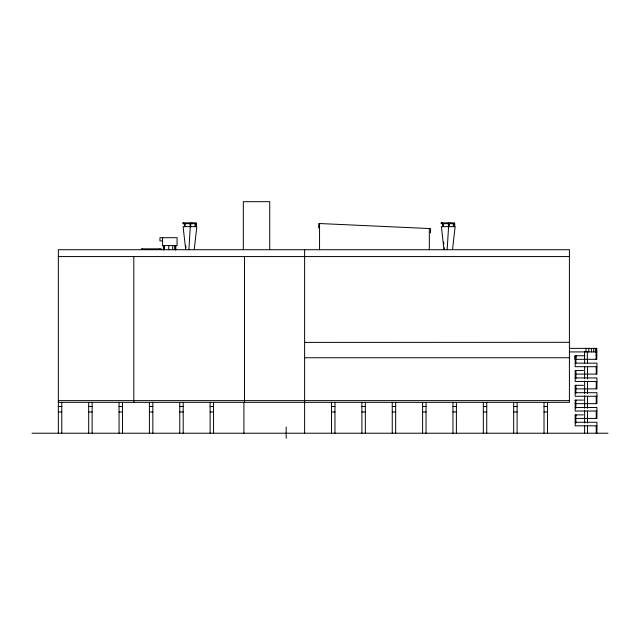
<?xml version="1.0" encoding="UTF-8"?>
<svg xmlns="http://www.w3.org/2000/svg" width="640" height="640" viewBox="0 0 640 640"><rect width="100%" height="100%" fill="white"/><g stroke="black" fill="none" stroke-linecap="round" stroke-linejoin="round"><path stroke-width="0.96" d="M318.608 227.896L318.768 223.496L430.632 228.592L430.432 232.976M188.88 249.712L190.288 226.648M447.168 249.712L448.584 226.648M194.216 249.712L196.84 226.648L183.096 226.648L185.712 249.712M452.512 249.712L455.128 226.648L441.384 226.648L444.008 249.712M182.736 222.88L196.44 222.88M441.032 222.88L454.728 222.88M182.736 223.664L196.44 223.664L196.44 226.648M441.032 223.664L454.728 223.664L454.728 226.648M162.584 240.928L159.952 240.928L159.952 237.696L177.072 237.696L177.072 245.592L162.584 245.592L162.584 237.696M58.344 256.568L569.408 256.568M304.616 342.392L569.408 342.32M569.408 348.36L596.792 348.36L596.792 359.312L575.04 359.312L575.04 355.752L585.032 355.752M569.408 351.92L596.792 351.92M596.08 355.752L596.792 355.752M575.184 356.232L575.896 356.232M304.616 357.752L569.408 357.752M575.184 363.144L596.936 363.144L596.936 374.096L575.184 374.096M596.936 366.704L575.184 366.704L575.184 355.752M583.408 370.536L575.184 370.536L575.184 381.48L596.936 381.48M575.184 371.008L575.896 371.008M575.184 377.928L596.936 377.928L596.936 388.872L575.184 388.872M583.408 385.312L575.184 385.312L575.184 396.264L596.936 396.264M575.184 385.792L575.896 385.792M575.184 392.704L596.936 392.704L596.936 403.656L575.184 403.656M583.408 400.096L575.184 400.096L575.184 411.048L596.936 411.048M575.184 400.568L575.896 400.568M58.344 400.632L569.408 400.632M58.344 402.344L569.408 402.344L569.408 249.712L58.344 249.712L58.344 433.216M58.344 406.464L61.776 406.464M88.696 406.464L92.128 406.464M119.056 406.464L122.48 406.464M149.408 406.464L152.84 406.464M179.76 406.464L183.192 406.464M210.12 406.464L213.552 406.464M331.536 406.464L334.968 406.464M361.896 406.464L365.328 406.464M392.248 406.464L395.68 406.464M422.608 406.464L426.032 406.464M452.96 406.464L456.392 406.464M483.32 406.464L486.744 406.464M513.672 406.464L517.104 406.464M544.024 406.464L547.456 406.464M575.184 407.488L596.936 407.488L596.936 418.432L575.184 418.432M58.344 411.952L61.776 411.952M88.696 411.952L92.128 411.952M119.056 411.952L122.48 411.952M149.408 411.952L152.84 411.952M179.76 411.952L183.192 411.952M210.12 411.952L213.552 411.952M331.536 411.952L334.968 411.952M361.896 411.952L365.328 411.952M392.248 411.952L395.68 411.952M422.608 411.952L426.032 411.952M452.96 411.952L456.392 411.952M483.32 411.952L486.744 411.952M513.672 411.952L517.104 411.952M544.024 411.952L547.456 411.952M583.408 414.872L575.184 414.872L575.184 425.824L596.936 425.824M575.184 415.352L575.896 415.352M575.184 422.264L596.936 422.264L596.936 433.216M32 433.216L608 433.216M443.656 242.024L443.848 243.944M444.232 247.792L444.424 249.712M185.752 245.864L185.944 247.792M596.496 348.36L596.496 351.92M596.224 366.704L596.224 374.096M596.224 381.48L596.224 388.872M596.224 396.264L596.224 403.656M596.224 411.048L596.224 418.432M596.224 425.824L596.224 433.216M596.08 351.92L596.08 359.312M595.4 348.36L595.4 351.92M593.664 348.36L593.664 351.92M591.392 348.36L591.392 351.92M588.752 348.36L588.752 351.92M587.48 359.312L587.48 363.256M587.48 366.704L587.48 379.024M587.48 381.48L587.48 393.496M587.48 396.264L587.48 408.272M587.48 411.048L587.48 423.056M587.48 425.824L587.48 433.216M587.344 351.92L587.344 359.312M585.96 348.36L585.96 351.92M584.632 359.312L584.632 363.008M584.632 366.208L584.632 378.712M584.632 380.992L584.632 393.496M584.632 395.768L584.632 408.272M584.632 410.552L584.632 423.056M584.632 425.336L584.632 433.216M584.496 351.352L584.496 359.312M575.896 355.752L575.896 363.144M575.896 370.536L575.896 378.712M575.896 385.312L575.896 393.496M575.896 400.096L575.896 408.272M575.896 414.872L575.896 423.056M575.752 355.752L575.752 359.312M547.456 402.344L547.456 433.216M544.024 402.344L544.024 433.216M517.104 402.344L517.104 433.216M513.672 402.344L513.672 433.216M486.744 402.344L486.744 433.216M483.32 402.344L483.32 433.216M456.392 402.344L456.392 433.216M454.472 223.664L454.472 226.648M453.344 223.664L453.344 226.648M452.96 402.344L452.96 433.216M450.288 222.88L450.288 223.664M448.984 223.664L448.984 226.648M448.856 223.664L448.856 226.648M448.376 223.664L448.376 226.648M448.192 222.88L448.192 223.664M443.4 223.664L443.4 226.648M442.696 223.664L442.696 226.648M442.248 222.88L442.248 223.664M441.768 222.88L441.768 223.664M429.32 228.92L429.32 249.92M426.032 402.344L426.032 433.216M422.608 402.344L422.608 433.216M395.68 402.344L395.68 433.216M392.248 402.344L392.248 433.216M365.328 402.344L365.328 433.216M361.896 402.344L361.896 433.216M334.968 402.344L334.968 433.216M331.536 402.344L331.536 433.216M319.56 223.608L319.56 249.84M304.616 249.712L304.616 433.216M286.176 427.056L286.176 438.312M269.728 249.712L269.728 201.688L243.32 201.688L243.32 249.712M244.496 256.568L244.496 402.344M243.904 402.344L243.904 433.216M213.552 402.344L213.552 433.216M210.12 402.344L210.12 433.216M196.184 223.664L196.184 226.648M195.056 223.664L195.056 226.648M192 222.88L192 223.664M190.696 223.664L190.696 226.648M190.568 223.664L190.568 226.648M190.08 223.664L190.08 226.648M189.904 222.88L189.904 223.664M185.104 223.664L185.104 226.648M184.4 223.664L184.4 226.648M183.952 222.88L183.952 223.664M183.48 222.88L183.48 223.664M183.192 402.344L183.192 433.216M179.76 402.344L179.76 433.216M175.744 245.592L175.744 249.712M175.592 245.592L175.592 249.712M175.52 245.592L175.52 249.712M175.328 245.592L175.328 249.712M175.184 245.592L175.184 249.712M175.104 245.592L175.104 249.712M172.704 245.592L172.704 249.712M168.76 245.592L168.76 249.712M163.976 245.592L163.976 249.712M163.56 245.592L163.56 249.712M163.344 245.592L163.416 249.712M161.128 249.712L161.128 248.856L141.376 248.856L141.376 249.712M159.912 248.856L159.912 249.344M152.84 402.344L152.84 433.216M149.408 402.344L149.408 433.216M142.352 248.856L142.352 249.344M133.8 256.568L133.8 402.344M122.48 402.344L122.48 433.216M119.056 402.344L119.056 433.216M92.128 402.344L92.128 433.216M88.696 402.344L88.696 433.216M61.776 402.344L61.776 433.216M163.824 249.712L163.824 245.592L163.752 249.712"/></g></svg>
